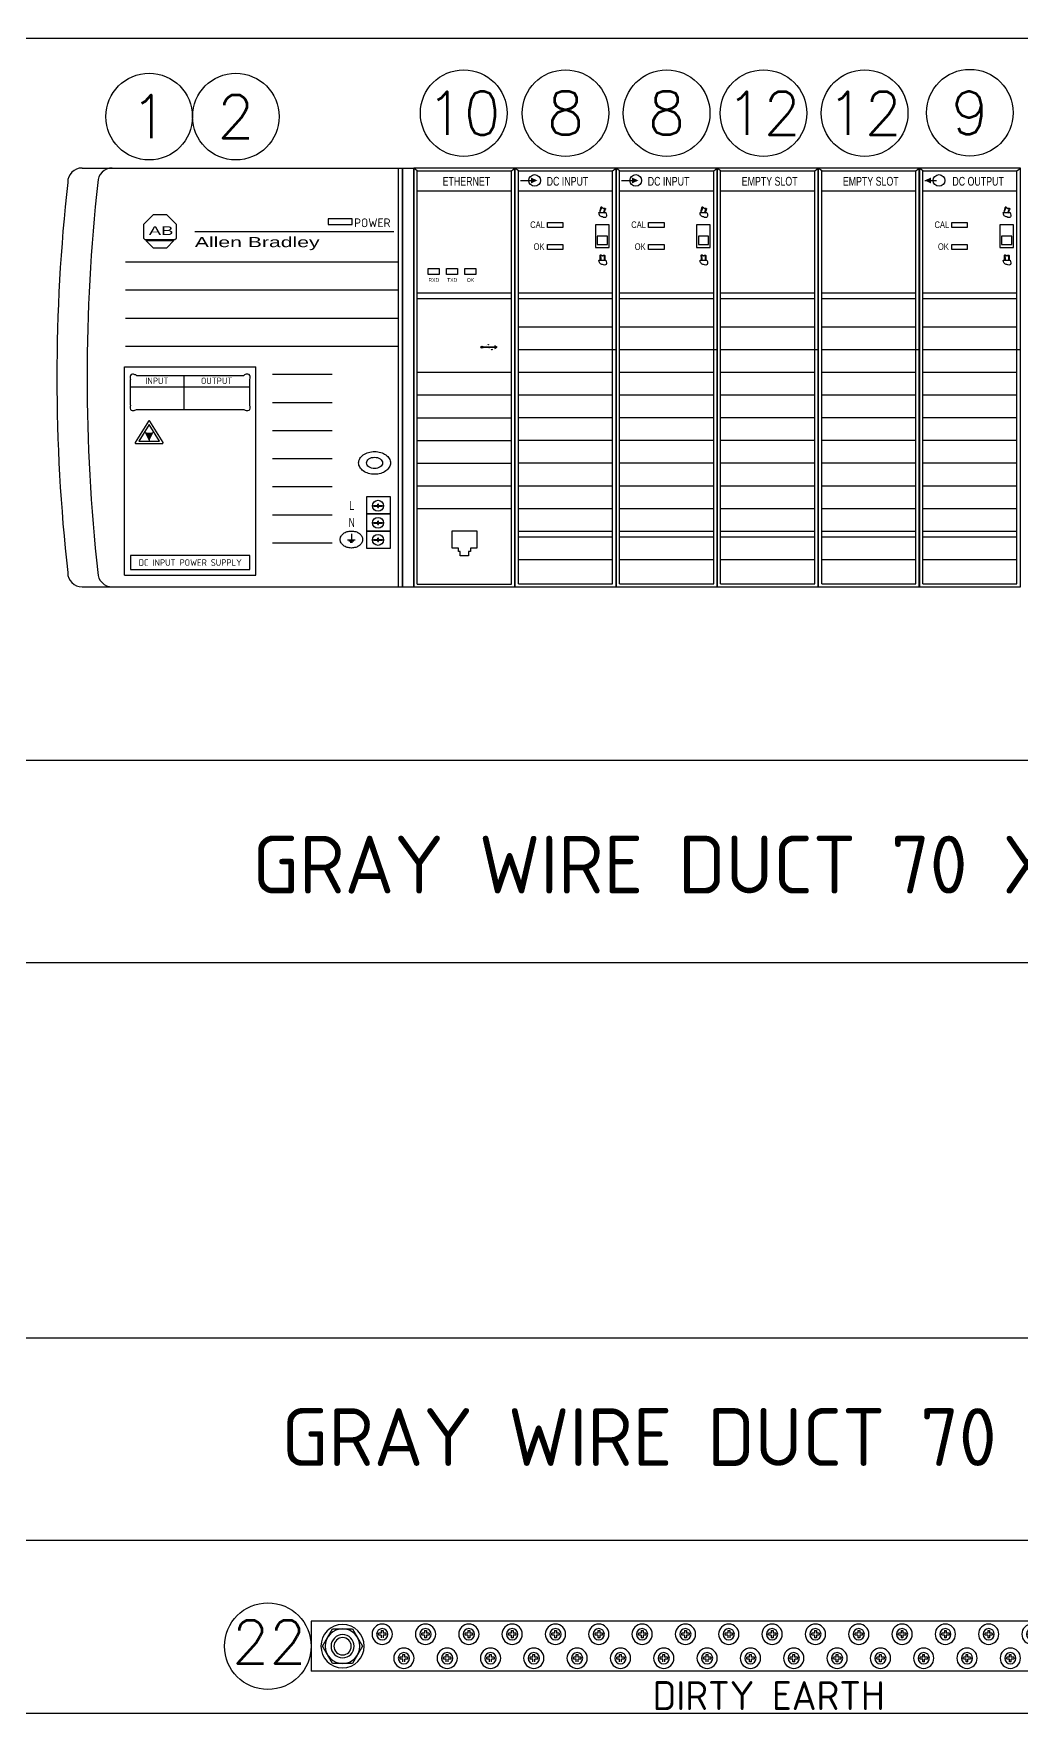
# Model space of a CAD drawing. Header units: inches. Extents: x 564911 to 603980, y 458630 to 507164.
# Drawn here: x 590691 to 591033, y 498141 to 498722 of the extents above; entities that cross this region are included whole.
import ezdxf
from ezdxf.enums import TextEntityAlignment as Align

# ---------------------------------------------------------------- set-up
doc = ezdxf.new("R2010")
doc.units = ezdxf.units.IN
doc.header["$MEASUREMENT"] = 0
for name, color, linetype in [('box', 2, 'Continuous'), ('BUSBAR', 3, 'Continuous'), ('NOTATIONS', 7, 'Continuous'), ('STEXT', 2, 'Continuous')]:
    doc.layers.add(name, color=color, linetype=linetype)
doc.styles.add('ALLEN', font='swissi.ttf', dxfattribs={"width": 1.5})
doc.styles.add('ISO3098B', font='ISO3098B.shx')
doc.styles.add('S', font='SIMPLEX.SHX')

# ---------------------------------------------------------------- blocks, each defined once
blk = doc.blocks.new('1756-POWER SUPPLY')
at = {"color": 0}
for p, q in [((5018.78, 3911.3), (5133.65, 3911.3)), ((5129.7, 3766.3), (5129.7, 3911.3)), ((5133.65, 3766.3), (5133.65, 3911.3)), ((5033.76, 3878.81), (5128.32, 3878.81)), ((5033.76, 3869.08), (5128.32, 3869.08)), ((5033.76, 3859.36), (5128.32, 3859.36)), ((5033.76, 3849.63), (5128.32, 3849.63)), ((5084.7, 3839.9), (5105.31, 3839.9)), ((5084.7, 3830.18), (5105.31, 3830.18)), ((5084.7, 3820.45), (5105.31, 3820.45)), ((5084.7, 3810.72), (5105.31, 3810.72)), ((5084.7, 3800.99), (5105.31, 3800.99)), ((5084.7, 3791.27), (5105.31, 3791.27)), ((5084.7, 3781.54), (5105.31, 3781.54)), ((5018.78, 3766.3), (5133.65, 3766.3))]:
    blk.add_line(p, q, dxfattribs=at)
at = {"color": 7, "linetype": 'Continuous'}
for p, q in [((5128.32, 3766.3), (5128.32, 3911.3)), ((5129.7, 3911.3), (5129.7, 3766.3)), ((5129.7, 3911.3), (5129.7, 3766.3)), ((5057.8, 3889.38), (5126.74, 3889.38)), ((5037.57, 3839.53), (5074.8, 3839.53)), ((5035.5, 3835.59), (5076.87, 3835.59)), ((5037.57, 3827.75), (5074.8, 3827.75)), ((5117.29, 3791.54), (5125.56, 3791.54)), ((5117.29, 3785.64), (5125.56, 3785.64))]:
    blk.add_line(p, q, dxfattribs=at)
for p, q in [((5040.54, 3886.5), (5050.91, 3886.5)), ((5040.86, 3886.19), (5050.59, 3886.19)), ((5119.36, 3794.48), (5119.36, 3794.48)), ((5119.36, 3794.23), (5119.36, 3794.23)), ((5119.7, 3794.48), (5121.13, 3794.48)), ((5119.7, 3794.23), (5121.13, 3794.23)), ((5121.13, 3796.25), (5121.13, 3796.25)), ((5121.13, 3794.48), (5121.13, 3794.89)), ((5121.13, 3793.82), (5121.13, 3794.23)), ((5121.13, 3792.46), (5121.13, 3792.47)), ((5121.38, 3796.25), (5121.38, 3796.25)), ((5121.38, 3794.48), (5121.38, 3794.89)), ((5121.38, 3794.48), (5122.81, 3794.48)), ((5121.38, 3793.82), (5121.38, 3794.23)), ((5121.38, 3794.23), (5122.81, 3794.23)), ((5121.38, 3792.46), (5121.38, 3792.47)), ((5123.15, 3794.48), (5123.15, 3794.48)), ((5123.15, 3794.23), (5123.15, 3794.23)), ((5119.36, 3788.59), (5119.36, 3788.59)), ((5119.36, 3788.34), (5119.36, 3788.34)), ((5119.7, 3788.59), (5121.13, 3788.59)), ((5119.7, 3788.34), (5121.13, 3788.34)), ((5121.13, 3788.59), (5121.13, 3789)), ((5121.13, 3787.93), (5121.13, 3788.34)), ((5121.38, 3788.59), (5121.38, 3789)), ((5121.38, 3788.59), (5122.81, 3788.59)), ((5121.38, 3787.93), (5121.38, 3788.34)), ((5121.38, 3788.34), (5122.81, 3788.34)), ((5123.15, 3788.59), (5123.15, 3788.59)), ((5123.15, 3788.34), (5123.15, 3788.34)), ((5119.36, 3782.7), (5119.36, 3782.7)), ((5119.36, 3782.45), (5119.36, 3782.45)), ((5119.7, 3782.7), (5121.13, 3782.7)), ((5119.7, 3782.45), (5121.13, 3782.45)), ((5121.13, 3782.7), (5121.13, 3783.11)), ((5121.13, 3782.04), (5121.13, 3782.45)), ((5121.38, 3782.7), (5121.38, 3783.11)), ((5121.38, 3782.7), (5122.81, 3782.7)), ((5121.38, 3782.04), (5121.38, 3782.45)), ((5121.38, 3782.45), (5122.81, 3782.45)), ((5123.15, 3782.7), (5123.15, 3782.7)), ((5123.15, 3782.45), (5123.15, 3782.45))]:
    blk.add_line(p, q)
at = {"color": 1, "linetype": 'Continuous'}
for p, q in [((5033.44, 3842.48), (5078.94, 3842.48)), ((5125.56, 3797.43), (5117.29, 3797.43)), ((5117.29, 3797.43), (5117.29, 3791.54)), ((5125.56, 3791.54), (5125.56, 3797.43)), ((5117.29, 3791.54), (5117.29, 3785.64)), ((5125.56, 3791.54), (5117.29, 3791.54)), ((5125.56, 3785.64), (5125.56, 3791.54)), ((5117.29, 3785.64), (5117.29, 3779.75)), ((5125.56, 3785.64), (5117.29, 3785.64)), ((5125.56, 3779.75), (5125.56, 3785.64)), ((5117.29, 3779.75), (5125.56, 3779.75)), ((5033.44, 3770.3), (5078.94, 3770.3))]:
    blk.add_line(p, q, dxfattribs=at)
for points in [[(5050.91, 3886.5), (5051.42, 3887.02), (5051.42, 3891.74), (5048.09, 3895.08), (5043.36, 3895.08), (5040.03, 3891.74), (5040.03, 3887.02), (5040.54, 3886.5)], [(5040.86, 3886.19), (5043.36, 3883.68), (5048.09, 3883.68), (5050.59, 3886.19)]]:
    blk.add_lwpolyline(points)
at = {"color": 7, "linetype": 'Continuous'}
for points in [[(5103.99, 3891.73), (5112.27, 3891.73), (5112.27, 3893.69), (5103.99, 3893.69)], [(5041.99, 3822.46), (5038.4, 3816.73), (5045.58, 3816.73)], [(5035.5, 3772.33), (5076.87, 3772.33), (5076.87, 3777.11), (5035.5, 3777.11)]]:
    blk.add_lwpolyline(points, close=True, dxfattribs=at)
at = {"color": 1, "linetype": 'Continuous'}
for points in [[(5033.44, 3770.3), (5033.44, 3842.48)], [(5078.94, 3770.3), (5078.94, 3842.48)]]:
    blk.add_lwpolyline(points, dxfattribs=at)
at = {"color": 7, "linetype": 'Continuous'}
for points in [[(5037.58, 3839.53, 0.07101), (5036.56, 3839.92, 0.198286), (5035.81, 3839.79, 0.198286), (5035.44, 3839.12, 0.095566), (5035.5, 3838.06, 0.055979)], [(5076.87, 3838.06, 0.098669), (5076.94, 3839.16, 0.198286), (5076.57, 3839.82, 0.198286), (5075.82, 3839.96, 0.098669), (5074.8, 3839.53, 0.055979)], [(5035.5, 3829.22, 0.098669), (5035.44, 3828.12, 0.198286), (5035.8, 3827.46, 0.198286), (5036.55, 3827.32, 0.098669), (5037.57, 3827.75, 0.055979)], [(5074.8, 3827.75, 0.098669), (5075.82, 3827.32, 0.198286), (5076.57, 3827.46, 0.198286), (5076.94, 3828.12, 0.098669), (5076.87, 3829.22, 0.055979)]]:
    blk.add_lwpolyline(points, format="xyb", dxfattribs=at)
for points in [[(5054.12, 3827.75), (5054.12, 3839.53)], [(5035.5, 3829.22), (5035.5, 3838.06)], [(5076.87, 3829.22), (5076.87, 3838.06)], [(5041.99, 3818.94), (5041.99, 3816.73)]]:
    blk.add_lwpolyline(points, dxfattribs=at)
for points in [[(5037.15, 3816.29, 0.57735), (5037.35, 3815.96), (5046.58, 3815.96, 0.57735), (5046.79, 3816.29), (5042.17, 3823.66, 0.577349), (5041.76, 3823.66)], [(5114.53, 3809.21, -0.132462), (5114.95, 3810.71, -0.10669), (5116.15, 3811.99, -0.083191), (5117.94, 3812.84, -0.071839), (5120.05, 3813.14, -0.071839), (5122.16, 3812.84, -0.083191), (5123.95, 3811.99, -0.10669), (5125.14, 3810.71, -0.132462), (5125.56, 3809.21, -0.132462), (5125.14, 3807.71, -0.10669), (5123.95, 3806.43, -0.083191), (5122.16, 3805.58, -0.071839), (5120.05, 3805.28, -0.071839), (5117.94, 3805.58, -0.083191), (5116.15, 3806.43, -0.10669), (5114.95, 3807.71, -0.132462)], [(5117.29, 3809.21, -0.132462), (5117.5, 3809.96, -0.10669), (5118.1, 3810.6, -0.083191), (5118.99, 3811.03, -0.071839), (5120.05, 3811.18, -0.071839), (5121.1, 3811.03, -0.083191), (5122, 3810.6, -0.10669), (5122.6, 3809.96, -0.132462), (5122.81, 3809.21, -0.132462), (5122.6, 3808.46, -0.10669), (5122, 3807.82, -0.083191), (5121.1, 3807.4, -0.071839), (5120.05, 3807.25, -0.071839), (5118.99, 3807.4, -0.083191), (5118.1, 3807.82, -0.10669), (5117.5, 3808.46, -0.132462)]]:
    blk.add_lwpolyline(points, format="xyb", close=True, dxfattribs=at)
at = {"color": 3, "linetype": 'Continuous'}
blk.add_lwpolyline([(5108.13, 3782.7, -0.125788), (5108.43, 3783.83, -0.105927), (5109.27, 3784.78, -0.08626), (5110.53, 3785.42, -0.076135), (5112.02, 3785.64, -0.076135), (5113.51, 3785.42, -0.08626), (5114.77, 3784.78, -0.105927), (5115.62, 3783.83, -0.125788), (5115.91, 3782.7, -0.125788), (5115.62, 3781.57, -0.105927), (5114.77, 3780.61, -0.08626), (5113.51, 3779.98, -0.076135), (5112.02, 3779.75, -0.076135), (5110.53, 3779.98, -0.08626), (5109.27, 3780.61, -0.105927), (5108.43, 3781.57, -0.125788)], format="xyb", close=True, dxfattribs=at)
for points in [[(5110.72, 3782.64), (5113.32, 3782.64)], [(5111.16, 3782.21), (5112.89, 3782.21)], [(5111.59, 3781.78), (5112.45, 3781.78)], [(5112.02, 3784.66), (5112.02, 3782.64)]]:
    blk.add_lwpolyline(points, dxfattribs=at)
for centre in [(5121.25, 3794.36), (5121.25, 3788.47), (5121.25, 3782.57)]:
    blk.add_circle(centre, 1.9)
at = {"color": 0}
for centre, radius, start, end in [((5018.78, 3906.3), 5, 90, 180), ((5029.22, 3906.3), 5, 90, 180), ((5620.4, 3838.8), 610.35, 173.65057, 186.34943), ((5630.83, 3838.8), 610.35, 173.65057, 186.34943), ((5018.78, 3771.3), 5, 180, 270), ((5029.22, 3771.3), 5, 180, 270)]:
    blk.add_arc(centre, radius, start, end, dxfattribs=at)
for centre, radius, start, end in [((5121.25, 3794.36), 1.56, 175.41167, 184.58833), ((5121.25, 3794.36), 0.55, 76.86941, 103.13059), ((5121.25, 3794.36), 0.55, 256.86941, 283.13059), ((5121.25, 3794.36), 1.56, 355.41167, 4.58833), ((5121.25, 3788.47), 1.56, 175.41167, 184.58833), ((5121.25, 3788.47), 0.55, 76.86941, 103.13059), ((5121.25, 3788.47), 0.55, 256.86941, 283.13059), ((5121.25, 3788.47), 1.56, 355.41167, 4.58833), ((5121.25, 3782.57), 1.56, 175.41167, 184.58833), ((5121.25, 3782.57), 0.55, 76.86941, 103.13059), ((5121.25, 3782.57), 0.55, 256.86941, 283.13059), ((5121.25, 3782.57), 1.56, 355.41167, 4.58833)]:
    blk.add_arc(centre, radius, start, end)
for points in [[(5041.99, 3816.73), (5040.91, 3819.5), (5040.35, 3820.02)], [(5041.99, 3816.73), (5040.35, 3820.02), (5041.15, 3819.73)], [(5041.99, 3816.73), (5041.37, 3818.9), (5040.91, 3819.5)], [(5041.99, 3816.73), (5041.15, 3819.73), (5041.99, 3819.63)], [(5041.99, 3816.73), (5041.71, 3818.22), (5041.37, 3818.9)], [(5041.99, 3816.73), (5041.92, 3817.49), (5041.71, 3818.22)], [(5041.99, 3816.73), (5042.83, 3819.73), (5043.63, 3820.02)], [(5041.99, 3816.73), (5043.63, 3820.02), (5043.07, 3819.5)], [(5041.99, 3816.73), (5041.99, 3819.63), (5042.83, 3819.73)], [(5041.99, 3816.73), (5043.07, 3819.5), (5042.61, 3818.9)], [(5041.99, 3816.73), (5042.61, 3818.9), (5042.27, 3818.22)], [(5041.99, 3816.73), (5042.27, 3818.22), (5042.06, 3817.49)], [(5041.99, 3816.73), (5042.06, 3817.49), (5041.99, 3816.73)]]:
    blk.add_solid(points)
at = {"color": 7, "style": 'ALLEN', "width": 1.5}
blk.add_text('AB', height=3.044, dxfattribs=at).set_placement((5046.13, 3889.62), align=Align.MIDDLE_CENTER)
at = {"color": 7, "width": 0.75}
for s, p in [('L', (5112.12, 3794.48)), ('N', (5112.12, 3788.59))]:
    blk.add_text(s, height=3.04, dxfattribs=at).set_placement(p, align=Align.MIDDLE_CENTER)
at = {"layer": 'STEXT', "color": 2, "style": 'ISO3098B'}
blk.add_text('POWER', height=3.044, dxfattribs=at).set_placement((5125.56, 3892.34), align=Align.MIDDLE_RIGHT)
at = {"layer": 'STEXT', "color": 2, "style": 'ALLEN', "width": 1.5}
blk.add_text('Allen Bradley', height=3.5, dxfattribs=at).set_placement((5057.8, 3885.66), align=Align.MIDDLE_LEFT)
at = {"layer": 'STEXT', "color": 2, "style": 'ISO3098B'}
for s, height, p in [('INPUT', 2.283, (5044.67, 3837.63)), ('OUTPUT', 2.283, (5065.35, 3837.63)), ('DC INPUT POWER SUPPLY', 2.2827, (5056.19, 3774.72))]:
    blk.add_text(s, height=height, dxfattribs=at).set_placement(p, align=Align.MIDDLE_CENTER)
blk = doc.blocks.new('EARTH BAR')
at = {"color": 0}
for p, q in [((5543.98, 5701.22), (5544.91, 5701.22)), ((5543.98, 5700.57), (5544.91, 5700.57)), ((5544.91, 5702.15), (5544.91, 5701.22)), ((5544.91, 5700.57), (5544.91, 5699.63)), ((5545.56, 5702.15), (5545.56, 5701.22)), ((5545.56, 5701.22), (5546.5, 5701.22)), ((5545.56, 5700.57), (5545.56, 5699.63)), ((5545.56, 5700.57), (5546.5, 5700.57)), ((5558.98, 5701.22), (5559.91, 5701.22)), ((5558.98, 5700.57), (5559.91, 5700.57)), ((5559.91, 5702.15), (5559.91, 5701.22)), ((5559.91, 5700.57), (5559.91, 5699.63)), ((5560.56, 5702.15), (5560.56, 5701.22)), ((5560.56, 5701.22), (5561.5, 5701.22)), ((5560.56, 5700.57), (5560.56, 5699.63)), ((5560.56, 5700.57), (5561.5, 5700.57)), ((5573.98, 5701.22), (5574.91, 5701.22)), ((5573.98, 5700.57), (5574.91, 5700.57)), ((5574.91, 5702.15), (5574.91, 5701.22)), ((5574.91, 5700.57), (5574.91, 5699.63)), ((5575.56, 5702.15), (5575.56, 5701.22)), ((5575.56, 5701.22), (5576.5, 5701.22)), ((5575.56, 5700.57), (5575.56, 5699.63)), ((5575.56, 5700.57), (5576.5, 5700.57)), ((5588.98, 5701.22), (5589.91, 5701.22)), ((5588.98, 5700.57), (5589.91, 5700.57)), ((5589.91, 5702.15), (5589.91, 5701.22)), ((5589.91, 5700.57), (5589.91, 5699.63)), ((5590.56, 5702.15), (5590.56, 5701.22)), ((5590.56, 5701.22), (5591.5, 5701.22)), ((5590.56, 5700.57), (5590.56, 5699.63)), ((5590.56, 5700.57), (5591.5, 5700.57)), ((5603.98, 5701.22), (5604.91, 5701.22)), ((5603.98, 5700.57), (5604.91, 5700.57)), ((5604.91, 5702.15), (5604.91, 5701.22)), ((5604.91, 5700.57), (5604.91, 5699.63)), ((5605.56, 5702.15), (5605.56, 5701.22)), ((5605.56, 5701.22), (5606.5, 5701.22)), ((5605.56, 5700.57), (5605.56, 5699.63)), ((5605.56, 5700.57), (5606.5, 5700.57)), ((5618.98, 5701.22), (5619.91, 5701.22)), ((5618.98, 5700.57), (5619.91, 5700.57)), ((5619.91, 5702.15), (5619.91, 5701.22)), ((5619.91, 5700.57), (5619.91, 5699.63)), ((5620.56, 5702.15), (5620.56, 5701.22)), ((5620.56, 5701.22), (5621.5, 5701.22)), ((5620.56, 5700.57), (5620.56, 5699.63)), ((5620.56, 5700.57), (5621.5, 5700.57)), ((5633.98, 5701.22), (5634.91, 5701.22)), ((5633.98, 5700.57), (5634.91, 5700.57)), ((5634.91, 5702.15), (5634.91, 5701.22)), ((5634.91, 5700.57), (5634.91, 5699.63)), ((5635.56, 5702.15), (5635.56, 5701.22)), ((5635.56, 5701.22), (5636.5, 5701.22)), ((5635.56, 5700.57), (5635.56, 5699.63)), ((5635.56, 5700.57), (5636.5, 5700.57)), ((5648.98, 5701.22), (5649.91, 5701.22)), ((5648.98, 5700.57), (5649.91, 5700.57)), ((5649.91, 5702.15), (5649.91, 5701.22)), ((5649.91, 5700.57), (5649.91, 5699.63)), ((5650.56, 5702.15), (5650.56, 5701.22)), ((5650.56, 5701.22), (5651.5, 5701.22)), ((5650.56, 5700.57), (5650.56, 5699.63)), ((5650.56, 5700.57), (5651.5, 5700.57)), ((5663.98, 5701.22), (5664.91, 5701.22)), ((5663.98, 5700.57), (5664.91, 5700.57)), ((5664.91, 5702.15), (5664.91, 5701.22)), ((5664.91, 5700.57), (5664.91, 5699.63)), ((5665.56, 5702.15), (5665.56, 5701.22)), ((5665.56, 5701.22), (5666.5, 5701.22)), ((5665.56, 5700.57), (5665.56, 5699.63)), ((5665.56, 5700.57), (5666.5, 5700.57)), ((5678.98, 5701.22), (5679.91, 5701.22)), ((5678.98, 5700.57), (5679.91, 5700.57)), ((5679.91, 5702.15), (5679.91, 5701.22)), ((5679.91, 5700.57), (5679.91, 5699.63)), ((5680.56, 5702.15), (5680.56, 5701.22)), ((5680.56, 5701.22), (5681.5, 5701.22)), ((5680.56, 5700.57), (5680.56, 5699.63)), ((5680.56, 5700.57), (5681.5, 5700.57)), ((5693.98, 5701.22), (5694.91, 5701.22)), ((5693.98, 5700.57), (5694.91, 5700.57)), ((5694.91, 5702.15), (5694.91, 5701.22)), ((5694.91, 5700.57), (5694.91, 5699.63)), ((5695.56, 5702.15), (5695.56, 5701.22)), ((5695.56, 5701.22), (5696.5, 5701.22)), ((5695.56, 5700.57), (5695.56, 5699.63)), ((5695.56, 5700.57), (5696.5, 5700.57)), ((5708.98, 5701.22), (5709.91, 5701.22)), ((5708.98, 5700.57), (5709.91, 5700.57)), ((5709.91, 5702.15), (5709.91, 5701.22)), ((5709.91, 5700.57), (5709.91, 5699.63)), ((5710.56, 5702.15), (5710.56, 5701.22)), ((5710.56, 5701.22), (5711.5, 5701.22)), ((5710.56, 5700.57), (5710.56, 5699.63)), ((5710.56, 5700.57), (5711.5, 5700.57)), ((5723.98, 5701.22), (5724.91, 5701.22)), ((5723.98, 5700.57), (5724.91, 5700.57)), ((5724.91, 5702.15), (5724.91, 5701.22)), ((5724.91, 5700.57), (5724.91, 5699.63)), ((5725.56, 5702.15), (5725.56, 5701.22)), ((5725.56, 5701.22), (5726.5, 5701.22)), ((5725.56, 5700.57), (5725.56, 5699.63)), ((5725.56, 5700.57), (5726.5, 5700.57)), ((5738.98, 5701.22), (5739.91, 5701.22)), ((5738.98, 5700.57), (5739.91, 5700.57)), ((5739.91, 5702.15), (5739.91, 5701.22)), ((5739.91, 5700.57), (5739.91, 5699.63)), ((5740.56, 5702.15), (5740.56, 5701.22)), ((5740.56, 5701.22), (5741.5, 5701.22)), ((5740.56, 5700.57), (5740.56, 5699.63)), ((5740.56, 5700.57), (5741.5, 5700.57)), ((5753.98, 5701.22), (5754.91, 5701.22)), ((5753.98, 5700.57), (5754.91, 5700.57)), ((5754.91, 5702.15), (5754.91, 5701.22)), ((5754.91, 5700.57), (5754.91, 5699.63)), ((5755.56, 5702.15), (5755.56, 5701.22)), ((5755.56, 5701.22), (5756.5, 5701.22)), ((5755.56, 5700.57), (5755.56, 5699.63)), ((5755.56, 5700.57), (5756.5, 5700.57)), ((5768.98, 5701.22), (5769.91, 5701.22)), ((5768.98, 5700.57), (5769.91, 5700.57)), ((5769.91, 5702.15), (5769.91, 5701.22)), ((5769.91, 5700.57), (5769.91, 5699.63)), ((5770.56, 5702.15), (5770.56, 5701.22)), ((5770.56, 5701.22), (5771.5, 5701.22)), ((5770.56, 5700.57), (5770.56, 5699.63)), ((5770.56, 5700.57), (5771.5, 5700.57)), ((5783.98, 5701.22), (5784.91, 5701.22)), ((5783.98, 5700.57), (5784.91, 5700.57)), ((5784.91, 5702.15), (5784.91, 5701.22)), ((5784.91, 5700.57), (5784.91, 5699.63)), ((5785.56, 5702.15), (5785.56, 5701.22)), ((5785.56, 5701.22), (5786.5, 5701.22)), ((5785.56, 5700.57), (5785.56, 5699.63)), ((5785.56, 5700.57), (5786.5, 5700.57)), ((5537.41, 5692.92), (5537.41, 5693.85)), ((5538.06, 5692.92), (5538.06, 5693.85)), ((5552.41, 5692.92), (5552.41, 5693.85)), ((5553.06, 5692.92), (5553.06, 5693.85)), ((5567.41, 5692.92), (5567.41, 5693.85)), ((5568.06, 5692.92), (5568.06, 5693.85)), ((5582.41, 5692.92), (5582.41, 5693.85)), ((5583.06, 5692.92), (5583.06, 5693.85)), ((5597.41, 5692.92), (5597.41, 5693.85)), ((5598.06, 5692.92), (5598.06, 5693.85)), ((5612.41, 5692.92), (5612.41, 5693.85)), ((5613.06, 5692.92), (5613.06, 5693.85)), ((5627.41, 5692.92), (5627.41, 5693.85)), ((5628.06, 5692.92), (5628.06, 5693.85)), ((5642.41, 5692.92), (5642.41, 5693.85)), ((5643.06, 5692.92), (5643.06, 5693.85)), ((5657.41, 5692.92), (5657.41, 5693.85)), ((5658.06, 5692.92), (5658.06, 5693.85)), ((5672.41, 5692.92), (5672.41, 5693.85)), ((5673.06, 5692.92), (5673.06, 5693.85)), ((5687.41, 5692.92), (5687.41, 5693.85)), ((5688.06, 5692.92), (5688.06, 5693.85)), ((5702.41, 5692.92), (5702.41, 5693.85)), ((5703.06, 5692.92), (5703.06, 5693.85)), ((5717.41, 5692.92), (5717.41, 5693.85)), ((5718.06, 5692.92), (5718.06, 5693.85)), ((5732.41, 5692.92), (5732.41, 5693.85)), ((5733.06, 5692.92), (5733.06, 5693.85)), ((5747.41, 5692.92), (5747.41, 5693.85)), ((5748.06, 5692.92), (5748.06, 5693.85)), ((5762.41, 5692.92), (5762.41, 5693.85)), ((5763.06, 5692.92), (5763.06, 5693.85)), ((5777.41, 5692.92), (5777.41, 5693.85)), ((5778.06, 5692.92), (5778.06, 5693.85)), ((5536.48, 5692.92), (5537.41, 5692.92)), ((5536.48, 5692.27), (5537.41, 5692.27)), ((5537.41, 5691.33), (5537.41, 5692.27)), ((5538.06, 5692.92), (5539, 5692.92)), ((5538.06, 5691.33), (5538.06, 5692.27)), ((5538.06, 5692.27), (5539, 5692.27)), ((5551.48, 5692.92), (5552.41, 5692.92)), ((5551.48, 5692.27), (5552.41, 5692.27)), ((5552.41, 5691.33), (5552.41, 5692.27)), ((5553.06, 5692.92), (5554, 5692.92)), ((5553.06, 5691.33), (5553.06, 5692.27)), ((5553.06, 5692.27), (5554, 5692.27)), ((5566.48, 5692.92), (5567.41, 5692.92)), ((5566.48, 5692.27), (5567.41, 5692.27)), ((5567.41, 5691.33), (5567.41, 5692.27)), ((5568.06, 5692.92), (5569, 5692.92)), ((5568.06, 5691.33), (5568.06, 5692.27)), ((5568.06, 5692.27), (5569, 5692.27)), ((5581.48, 5692.92), (5582.41, 5692.92)), ((5581.48, 5692.27), (5582.41, 5692.27)), ((5582.41, 5691.33), (5582.41, 5692.27)), ((5583.06, 5692.92), (5584, 5692.92)), ((5583.06, 5691.33), (5583.06, 5692.27)), ((5583.06, 5692.27), (5584, 5692.27)), ((5596.48, 5692.92), (5597.41, 5692.92)), ((5596.48, 5692.27), (5597.41, 5692.27)), ((5597.41, 5691.33), (5597.41, 5692.27)), ((5598.06, 5692.92), (5599, 5692.92)), ((5598.06, 5691.33), (5598.06, 5692.27)), ((5598.06, 5692.27), (5599, 5692.27)), ((5611.48, 5692.92), (5612.41, 5692.92)), ((5611.48, 5692.27), (5612.41, 5692.27)), ((5612.41, 5691.33), (5612.41, 5692.27)), ((5613.06, 5692.92), (5614, 5692.92)), ((5613.06, 5691.33), (5613.06, 5692.27)), ((5613.06, 5692.27), (5614, 5692.27)), ((5626.48, 5692.92), (5627.41, 5692.92)), ((5626.48, 5692.27), (5627.41, 5692.27)), ((5627.41, 5691.33), (5627.41, 5692.27)), ((5628.06, 5692.92), (5629, 5692.92)), ((5628.06, 5691.33), (5628.06, 5692.27)), ((5628.06, 5692.27), (5629, 5692.27)), ((5641.48, 5692.92), (5642.41, 5692.92)), ((5641.48, 5692.27), (5642.41, 5692.27)), ((5642.41, 5691.33), (5642.41, 5692.27)), ((5643.06, 5692.92), (5644, 5692.92)), ((5643.06, 5691.33), (5643.06, 5692.27)), ((5643.06, 5692.27), (5644, 5692.27)), ((5656.48, 5692.92), (5657.41, 5692.92)), ((5656.48, 5692.27), (5657.41, 5692.27)), ((5657.41, 5691.33), (5657.41, 5692.27)), ((5658.06, 5692.92), (5659, 5692.92)), ((5658.06, 5691.33), (5658.06, 5692.27)), ((5658.06, 5692.27), (5659, 5692.27)), ((5671.48, 5692.92), (5672.41, 5692.92)), ((5671.48, 5692.27), (5672.41, 5692.27)), ((5672.41, 5691.33), (5672.41, 5692.27)), ((5673.06, 5692.92), (5674, 5692.92)), ((5673.06, 5691.33), (5673.06, 5692.27)), ((5673.06, 5692.27), (5674, 5692.27)), ((5686.48, 5692.92), (5687.41, 5692.92)), ((5686.48, 5692.27), (5687.41, 5692.27)), ((5687.41, 5691.33), (5687.41, 5692.27)), ((5688.06, 5692.92), (5689, 5692.92)), ((5688.06, 5691.33), (5688.06, 5692.27)), ((5688.06, 5692.27), (5689, 5692.27)), ((5701.48, 5692.92), (5702.41, 5692.92)), ((5701.48, 5692.27), (5702.41, 5692.27)), ((5702.41, 5691.33), (5702.41, 5692.27)), ((5703.06, 5692.92), (5704, 5692.92)), ((5703.06, 5691.33), (5703.06, 5692.27)), ((5703.06, 5692.27), (5704, 5692.27)), ((5716.48, 5692.92), (5717.41, 5692.92)), ((5716.48, 5692.27), (5717.41, 5692.27)), ((5717.41, 5691.33), (5717.41, 5692.27)), ((5718.06, 5692.92), (5719, 5692.92)), ((5718.06, 5691.33), (5718.06, 5692.27)), ((5718.06, 5692.27), (5719, 5692.27)), ((5731.48, 5692.92), (5732.41, 5692.92)), ((5731.48, 5692.27), (5732.41, 5692.27)), ((5732.41, 5691.33), (5732.41, 5692.27)), ((5733.06, 5692.92), (5734, 5692.92)), ((5733.06, 5691.33), (5733.06, 5692.27)), ((5733.06, 5692.27), (5734, 5692.27)), ((5746.48, 5692.92), (5747.41, 5692.92)), ((5746.48, 5692.27), (5747.41, 5692.27)), ((5747.41, 5691.33), (5747.41, 5692.27)), ((5748.06, 5692.92), (5749, 5692.92)), ((5748.06, 5691.33), (5748.06, 5692.27)), ((5748.06, 5692.27), (5749, 5692.27)), ((5761.48, 5692.92), (5762.41, 5692.92)), ((5761.48, 5692.27), (5762.41, 5692.27)), ((5762.41, 5691.33), (5762.41, 5692.27)), ((5763.06, 5692.92), (5764, 5692.92)), ((5763.06, 5691.33), (5763.06, 5692.27)), ((5763.06, 5692.27), (5764, 5692.27)), ((5776.48, 5692.92), (5777.41, 5692.92)), ((5776.48, 5692.27), (5777.41, 5692.27)), ((5777.41, 5691.33), (5777.41, 5692.27)), ((5778.06, 5692.92), (5779, 5692.92)), ((5778.06, 5691.33), (5778.06, 5692.27)), ((5778.06, 5692.27), (5779, 5692.27))]:
    blk.add_line(p, q, dxfattribs=at)
for points in [[(5499.49, 5702.74), (5496.03, 5696.74), (5499.49, 5690.74), (5506.42, 5690.74), (5509.88, 5696.74), (5506.42, 5702.74)], [(5517.55, 5702.74), (5514.08, 5696.74), (5517.55, 5690.74), (5524.47, 5690.74), (5527.94, 5696.74), (5524.47, 5702.74)], [(5795.48, 5702.74), (5792.02, 5696.74), (5795.48, 5690.74), (5802.41, 5690.74), (5805.87, 5696.74), (5802.41, 5702.74)]]:
    blk.add_lwpolyline(points, close=True, dxfattribs=at)
for centre, radius in [((5502.96, 5696.74), 7.5), ((5502.96, 5696.74), 6), ((5502.96, 5696.74), 4), ((5502.96, 5696.74), 3), ((5521.01, 5696.74), 7.5), ((5521.01, 5696.74), 6), ((5521.01, 5696.74), 4), ((5521.01, 5696.74), 3), ((5545.24, 5700.89), 1.95), ((5560.24, 5700.89), 1.95), ((5575.24, 5700.89), 1.95), ((5590.24, 5700.89), 1.95), ((5605.24, 5700.89), 1.95), ((5620.24, 5700.89), 1.95), ((5635.24, 5700.89), 1.95), ((5650.24, 5700.89), 1.95), ((5665.24, 5700.89), 1.95), ((5680.24, 5700.89), 1.95), ((5695.24, 5700.89), 1.95), ((5710.24, 5700.89), 1.95), ((5725.24, 5700.89), 1.95), ((5740.24, 5700.89), 1.95), ((5755.24, 5700.89), 1.95), ((5770.24, 5700.89), 1.95), ((5785.24, 5700.89), 1.95), ((5798.95, 5696.74), 7.5), ((5798.95, 5696.74), 6), ((5798.95, 5696.74), 4), ((5798.95, 5696.74), 3), ((5537.74, 5692.59), 1.95), ((5552.74, 5692.59), 1.95), ((5567.74, 5692.59), 1.95), ((5582.74, 5692.59), 1.95), ((5597.74, 5692.59), 1.95), ((5612.74, 5692.59), 1.95), ((5627.74, 5692.59), 1.95), ((5642.74, 5692.59), 1.95), ((5657.74, 5692.59), 1.95), ((5672.74, 5692.59), 1.95), ((5687.74, 5692.59), 1.95), ((5702.74, 5692.59), 1.95), ((5717.74, 5692.59), 1.95), ((5732.74, 5692.59), 1.95), ((5747.74, 5692.59), 1.95), ((5762.74, 5692.59), 1.95), ((5777.74, 5692.59), 1.95)]:
    blk.add_circle(centre, radius, dxfattribs=at)
for centre, start, end in [((5545.24, 5700.89), 165.52249, 194.47751), ((5545.24, 5700.89), 75.52249, 104.47751), ((5545.24, 5700.89), 255.52249, 284.47751), ((5545.24, 5700.89), 345.52249, 14.47751), ((5560.24, 5700.89), 165.52249, 194.47751), ((5560.24, 5700.89), 75.52249, 104.47751), ((5560.24, 5700.89), 255.52249, 284.47751), ((5560.24, 5700.89), 345.52249, 14.47751), ((5575.24, 5700.89), 165.52249, 194.47751), ((5575.24, 5700.89), 75.52249, 104.47751), ((5575.24, 5700.89), 255.52249, 284.47751), ((5575.24, 5700.89), 345.52249, 14.47751), ((5590.24, 5700.89), 165.52249, 194.47751), ((5590.24, 5700.89), 75.52249, 104.47751), ((5590.24, 5700.89), 255.52249, 284.47751), ((5590.24, 5700.89), 345.52249, 14.47751), ((5605.24, 5700.89), 165.52249, 194.47751), ((5605.24, 5700.89), 75.52249, 104.47751), ((5605.24, 5700.89), 255.52249, 284.47751), ((5605.24, 5700.89), 345.52249, 14.47751), ((5620.24, 5700.89), 165.52249, 194.47751), ((5620.24, 5700.89), 75.52249, 104.47751), ((5620.24, 5700.89), 255.52249, 284.47751), ((5620.24, 5700.89), 345.52249, 14.47751), ((5635.24, 5700.89), 165.52249, 194.47751), ((5635.24, 5700.89), 75.52249, 104.47751), ((5635.24, 5700.89), 255.52249, 284.47751), ((5635.24, 5700.89), 345.52249, 14.47751), ((5650.24, 5700.89), 165.52249, 194.47751), ((5650.24, 5700.89), 75.52249, 104.47751), ((5650.24, 5700.89), 255.52249, 284.47751), ((5650.24, 5700.89), 345.52249, 14.47751), ((5665.24, 5700.89), 165.52249, 194.47751), ((5665.24, 5700.89), 75.52249, 104.47751), ((5665.24, 5700.89), 345.52249, 14.47751), ((5680.24, 5700.89), 165.52249, 194.47751), ((5680.24, 5700.89), 75.52249, 104.47751), ((5680.24, 5700.89), 255.52249, 284.47751), ((5680.24, 5700.89), 345.52249, 14.47751), ((5695.24, 5700.89), 165.52249, 194.47751), ((5695.24, 5700.89), 75.52249, 104.47751), ((5695.24, 5700.89), 255.52249, 284.47751), ((5695.24, 5700.89), 345.52249, 14.47751), ((5710.24, 5700.89), 165.52249, 194.47751), ((5710.24, 5700.89), 75.52249, 104.47751), ((5710.24, 5700.89), 255.52249, 284.47751), ((5710.24, 5700.89), 345.52249, 14.47751), ((5725.24, 5700.89), 165.52249, 194.47751), ((5725.24, 5700.89), 75.52249, 104.47751), ((5725.24, 5700.89), 255.52249, 284.47751), ((5725.24, 5700.89), 345.52249, 14.47751), ((5740.24, 5700.89), 165.52249, 194.47751), ((5740.24, 5700.89), 75.52249, 104.47751), ((5740.24, 5700.89), 255.52249, 284.47751), ((5740.24, 5700.89), 345.52249, 14.47751), ((5755.24, 5700.89), 165.52249, 194.47751), ((5755.24, 5700.89), 75.52249, 104.47751), ((5755.24, 5700.89), 255.52249, 284.47751), ((5755.24, 5700.89), 345.52249, 14.47751), ((5770.24, 5700.89), 165.52249, 194.47751), ((5770.24, 5700.89), 75.52249, 104.47751), ((5770.24, 5700.89), 255.52249, 284.47751), ((5770.24, 5700.89), 345.52249, 14.47751), ((5785.24, 5700.89), 165.52249, 194.47751), ((5785.24, 5700.89), 75.52249, 104.47751), ((5785.24, 5700.89), 345.52249, 14.47751), ((5537.74, 5692.59), 75.52249, 104.47751), ((5552.74, 5692.59), 75.52249, 104.47751), ((5567.74, 5692.59), 75.52249, 104.47751), ((5582.74, 5692.59), 75.52249, 104.47751), ((5597.74, 5692.59), 75.52249, 104.47751), ((5612.74, 5692.59), 75.52249, 104.47751), ((5627.74, 5692.59), 75.52249, 104.47751), ((5642.74, 5692.59), 75.52249, 104.47751), ((5657.74, 5692.59), 75.52249, 104.47751), ((5672.74, 5692.59), 75.52249, 104.47751), ((5687.74, 5692.59), 75.52249, 104.47751), ((5702.74, 5692.59), 75.52249, 104.47751), ((5717.74, 5692.59), 75.52249, 104.47751), ((5732.74, 5692.59), 75.52249, 104.47751), ((5747.74, 5692.59), 75.52249, 104.47751), ((5762.74, 5692.59), 75.52249, 104.47751), ((5777.74, 5692.59), 75.52249, 104.47751), ((5537.74, 5692.59), 165.52249, 194.47751), ((5537.74, 5692.59), 255.52249, 284.47751), ((5537.74, 5692.59), 345.52249, 14.47751), ((5552.74, 5692.59), 165.52249, 194.47751), ((5552.74, 5692.59), 255.52249, 284.47751), ((5552.74, 5692.59), 345.52249, 14.47751), ((5567.74, 5692.59), 165.52249, 194.47751), ((5567.74, 5692.59), 255.52249, 284.47751), ((5567.74, 5692.59), 345.52249, 14.47751), ((5582.74, 5692.59), 165.52249, 194.47751), ((5582.74, 5692.59), 255.52249, 284.47751), ((5582.74, 5692.59), 345.52249, 14.47751), ((5597.74, 5692.59), 165.52249, 194.47751), ((5597.74, 5692.59), 255.52249, 284.47751), ((5597.74, 5692.59), 345.52249, 14.47751), ((5612.74, 5692.59), 165.52249, 194.47751), ((5612.74, 5692.59), 255.52249, 284.47751), ((5612.74, 5692.59), 345.52249, 14.47751), ((5627.74, 5692.59), 165.52249, 194.47751), ((5627.74, 5692.59), 255.52249, 284.47751), ((5627.74, 5692.59), 345.52249, 14.47751), ((5642.74, 5692.59), 165.52249, 194.47751), ((5642.74, 5692.59), 255.52249, 284.47751), ((5642.74, 5692.59), 345.52249, 14.47751), ((5657.74, 5692.59), 165.52249, 194.47751), ((5657.74, 5692.59), 255.52249, 284.47751), ((5657.74, 5692.59), 345.52249, 14.47751), ((5672.74, 5692.59), 165.52249, 194.47751), ((5672.74, 5692.59), 345.52249, 14.47751), ((5687.74, 5692.59), 165.52249, 194.47751), ((5687.74, 5692.59), 345.52249, 14.47751), ((5702.74, 5692.59), 165.52249, 194.47751), ((5702.74, 5692.59), 345.52249, 14.47751), ((5717.74, 5692.59), 165.52249, 194.47751), ((5717.74, 5692.59), 345.52249, 14.47751), ((5732.74, 5692.59), 165.52249, 194.47751), ((5732.74, 5692.59), 345.52249, 14.47751), ((5747.74, 5692.59), 165.52249, 194.47751), ((5747.74, 5692.59), 345.52249, 14.47751), ((5762.74, 5692.59), 165.52249, 194.47751), ((5762.74, 5692.59), 345.52249, 14.47751), ((5777.74, 5692.59), 165.52249, 194.47751), ((5777.74, 5692.59), 345.52249, 14.47751)]:
    blk.add_arc(centre, 1.3, start, end, dxfattribs=at)
at = {"layer": 'BUSBAR', "color": 0}
for p, q in [((5494.5, 5705.38), (5809.83, 5705.38)), ((5494.5, 5705.38), (5494.5, 5688.1)), ((5809.83, 5705.38), (5809.83, 5688.1)), ((5494.5, 5688.1), (5809.83, 5688.1))]:
    blk.add_line(p, q, dxfattribs=at)
for centre in [(5545.24, 5700.89), (5560.24, 5700.89), (5575.24, 5700.89), (5590.24, 5700.89), (5605.24, 5700.89), (5620.24, 5700.89), (5635.24, 5700.89), (5650.24, 5700.89), (5665.24, 5700.89), (5680.24, 5700.89), (5695.24, 5700.89), (5710.24, 5700.89), (5725.24, 5700.89), (5740.24, 5700.89), (5755.24, 5700.89), (5770.24, 5700.89), (5785.24, 5700.89), (5537.74, 5692.59), (5552.74, 5692.59), (5567.74, 5692.59), (5582.74, 5692.59), (5597.74, 5692.59), (5612.74, 5692.59), (5627.74, 5692.59), (5642.74, 5692.59), (5657.74, 5692.59), (5672.74, 5692.59), (5687.74, 5692.59), (5702.74, 5692.59), (5717.74, 5692.59), (5732.74, 5692.59), (5747.74, 5692.59), (5762.74, 5692.59), (5777.74, 5692.59)]:
    blk.add_circle(centre, 3.52, dxfattribs=at)
blk = doc.blocks.new('1756EN2TR')
at = {"linetype": 'ByBlock'}
h = blk.add_hatch(color=241, dxfattribs=at)
edge = h.paths.add_edge_path()
edge.add_arc((142.55, 97.06), 0.375, 0, 360)
h.paths.add_polyline_path([(142.93, 97.09), (146.98, 97.09), (146.98, 97.02), (142.93, 97.02)])
h.paths.add_polyline_path([(147.77, 97.06), (146.98, 97.51), (146.98, 96.6)])
h = blk.add_hatch(color=241, dxfattribs=at)
edge = h.paths.add_edge_path()
edge.add_arc((144.74, 97.9), 0.0973, 0, 360)
h = blk.add_hatch(color=241, dxfattribs=at)
edge = h.paths.add_edge_path()
edge.add_arc((145.97, 96.22), 0.0973, 0, 360)
at = {"color": 241, "linetype": 'Continuous'}
for p, q in [((153.96, 159.05), (118.96, 159.05)), ((118.96, 14.06), (118.96, 159.05)), ((118.96, 159.05), (118.96, 14.06)), ((118.96, 14.06), (118.96, 159.05)), ((120.14, 158.07), (152.78, 158.07)), ((120.14, 133.52), (120.14, 158.07)), ((120.14, 15.04), (120.14, 158.07)), ((152.78, 133.52), (152.78, 158.07)), ((152.78, 15.04), (152.78, 158.07)), ((153.96, 14.06), (153.96, 159.05)), ((120.14, 151.2), (152.78, 151.2)), ((118.96, 14.06), (153.96, 14.06))]:
    blk.add_line(p, q, dxfattribs=at)
for points in [[(120.14, 158.07), (118.96, 159.05)], [(120.14, 158.07), (118.96, 159.05)], [(152.78, 158.07), (153.96, 159.05)], [(152.78, 158.07), (153.96, 159.05)], [(152.78, 102.1), (152.78, 150.22)], [(120.14, 115.85), (152.78, 115.85)], [(120.14, 113.88), (152.78, 113.88)], [(120.14, 88.35), (152.78, 88.35)], [(120.14, 80.49), (152.78, 80.49)], [(120.14, 72.64), (152.78, 72.64)], [(120.14, 64.78), (152.78, 64.78)], [(120.14, 56.93), (152.78, 56.93)], [(120.14, 49.07), (152.78, 49.07)], [(120.14, 41.21), (152.78, 41.21)], [(120.14, 15.04), (152.78, 15.04)]]:
    blk.add_lwpolyline(points, dxfattribs=at)
at = {"color": 241}
for points in [[(123.95, 122.2), (123.95, 124.23), (127.76, 124.23), (127.76, 122.2)], [(130.3, 122.2), (130.3, 124.23), (134.11, 124.23), (134.11, 122.2)], [(136.65, 122.2), (136.65, 124.23), (140.46, 124.23), (140.46, 122.2)]]:
    blk.add_lwpolyline(points, close=True, dxfattribs=at)
at = {"color": 241, "linetype": 'ByBlock'}
for points in [[(142.93, 97.09), (146.98, 97.09), (146.98, 97.02), (142.93, 97.02)], [(147.77, 97.06), (146.98, 97.51), (146.98, 96.6)]]:
    blk.add_lwpolyline(points, close=True, dxfattribs=at)
at = {"color": 241, "linetype": 'ByBlock', "const_width": 0.015}
for points in [[(143.36, 97.09), (143.93, 97.66), (144.74, 97.9)], [(144.58, 97.03), (145.16, 96.45), (145.97, 96.22)]]:
    blk.add_lwpolyline(points, dxfattribs=at)
at = {"color": 241}
for points in [[(134.4, 27.44), (132.17, 27.44), (132.17, 33.49), (140.75, 33.49), (140.75, 27.44), (138.51, 27.44)], [(135.03, 26.31), (134.4, 26.31), (134.4, 27.44)], [(137.88, 26.31), (137.88, 24.87), (135.03, 24.87), (135.03, 26.31)], [(138.51, 27.44), (138.51, 26.31), (137.88, 26.31)]]:
    blk.add_lwpolyline(points, dxfattribs=at)
at = {"color": 241, "linetype": 'ByBlock'}
for centre, radius in [((142.55, 97.06), 0.375), ((144.74, 97.9), 0.0973), ((145.97, 96.22), 0.0973)]:
    blk.add_circle(centre, radius, dxfattribs=at)
at = {"color": 241}
for s, p in [('RXD', (125.86, 119.66)), ('TXD', (132.21, 119.66)), ('OK', (138.56, 119.66))]:
    blk.add_text(s, height=1.27, dxfattribs=at).set_placement(p, align=Align.CENTER)
at = {"layer": 'STEXT', "color": 241, "width": 0.75}
blk.add_text('ETHERNET', height=3.044, dxfattribs=at).set_placement((137.14, 152.02), align=Align.BOTTOM_CENTER)
blk = doc.blocks.new('1756-DI')
at = {"color": 2, "linetype": 'Continuous'}
for p, q in [((6197.89, 4042.65), (6197.89, 4187.64)), ((6197.89, 4042.65), (6197.89, 4187.64)), ((6197.89, 4187.64), (6197.89, 4042.65)), ((6232.89, 4187.64), (6197.89, 4187.64)), ((6197.89, 4042.65), (6197.89, 4187.64)), ((6197.89, 4042.65), (6197.89, 4187.64)), ((6232.89, 4042.65), (6232.89, 4187.64)), ((6199.07, 4162.11), (6199.07, 4186.66)), ((6199.07, 4186.66), (6231.71, 4186.66)), ((6199.07, 4043.63), (6199.07, 4186.66)), ((6231.71, 4043.63), (6231.71, 4186.66)), ((6199.07, 4179.79), (6231.71, 4179.79)), ((6197.89, 4042.65), (6232.89, 4042.65))]:
    blk.add_line(p, q, dxfattribs=at)
for points in [[(6199.07, 4186.66), (6197.89, 4187.64)], [(6199.07, 4186.66), (6197.89, 4187.64)], [(6231.71, 4186.66), (6232.89, 4187.64)], [(6199.79, 4183.33), (6203.88, 4183.33)], [(6227.51, 4173.63), (6227.1, 4172.49)], [(6227.66, 4173.36), (6227.32, 4172.42)], [(6228.23, 4173.9), (6228.77, 4173.7)], [(6228.75, 4172.96), (6228.41, 4172.02)], [(6229.04, 4173.07), (6228.62, 4171.94)], [(6227.32, 4156.91), (6227.32, 4155.73)], [(6227.56, 4156.71), (6227.56, 4155.73)], [(6227.92, 4157.4), (6228.51, 4157.4)], [(6228.75, 4156.71), (6228.75, 4155.73)], [(6228.98, 4156.91), (6228.98, 4155.73)], [(6199.07, 4144.44), (6231.71, 4144.44)], [(6199.07, 4142.47), (6231.71, 4142.47)], [(6199.07, 4132.65), (6231.71, 4132.65)], [(6199.07, 4124.8), (6232.89, 4124.8)], [(6199.07, 4116.94), (6231.71, 4116.94)], [(6199.07, 4109.08), (6231.71, 4109.08)], [(6199.07, 4101.23), (6231.71, 4101.23)], [(6199.07, 4093.37), (6231.71, 4093.37)], [(6199.07, 4085.52), (6231.71, 4085.52)], [(6199.07, 4077.66), (6231.71, 4077.66)], [(6199.07, 4069.8), (6231.71, 4069.8)], [(6199.07, 4061.95), (6231.71, 4061.95)], [(6199.07, 4059.98), (6231.71, 4059.98)], [(6199.07, 4052.13), (6231.71, 4052.13)], [(6199.07, 4043.63), (6231.71, 4043.63)]]:
    blk.add_lwpolyline(points, dxfattribs=at)
for points in [[(6228.15, 4170.71, -0.119506), (6227.7, 4170.82, -0.104857), (6227.32, 4171.14, -0.089155), (6227.06, 4171.62, -0.080535), (6226.97, 4172.19), (6229.34, 4172.19)], [(6228.23, 4173.9, 0.094503), (6227.95, 4174.11, 0.201996), (6227.72, 4174.13, 0.204226), (6227.57, 4173.97, 0.095925), (6227.51, 4173.63, 0.051944)], [(6228.38, 4173.63, 0.094503), (6228.1, 4173.84, 0.201996), (6227.87, 4173.87, 0.204226), (6227.72, 4173.7, 0.095925), (6227.66, 4173.36, 0.051944)], [(6229.34, 4172.19, -0.083943), (6229.57, 4171.3, -0.185954), (6229.42, 4170.71, -0.227593), (6228.93, 4170.5, -0.109754), (6228.15, 4170.71, -0.05674)], [(6228.38, 4173.63, -0.0954), (6228.71, 4173.62, -0.1984), (6228.9, 4173.48, -0.1984), (6228.91, 4173.26, -0.0954), (6228.75, 4172.96, -0.051904)], [(6228.66, 4173.74, -0.0954), (6229, 4173.73, -0.1984), (6229.18, 4173.59, -0.1984), (6229.2, 4173.37, -0.0954), (6229.04, 4173.07, -0.051904)], [(6228.15, 4154.26, -0.119506), (6227.7, 4154.37, -0.104857), (6227.32, 4154.69, -0.089155), (6227.06, 4155.16, -0.080535), (6226.97, 4155.73), (6229.34, 4155.73)], [(6227.92, 4157.4, 0.094568), (6227.59, 4157.51, 0.201764), (6227.36, 4157.46, 0.203993), (6227.27, 4157.24, 0.095994), (6227.32, 4156.91, 0.052022)], [(6228.15, 4157.2, 0.094568), (6227.83, 4157.31, 0.201764), (6227.6, 4157.26, 0.203993), (6227.51, 4157.05, 0.095994), (6227.56, 4156.71, 0.052022)], [(6228.15, 4157.2, -0.095462), (6228.47, 4157.31, -0.198168), (6228.69, 4157.25, -0.198168), (6228.79, 4157.04, -0.095462), (6228.75, 4156.71, -0.05198)], [(6229.34, 4155.73, -0.083943), (6229.57, 4154.84, -0.185954), (6229.42, 4154.25, -0.227593), (6228.93, 4154.05, -0.109754), (6228.15, 4154.26, -0.05674)], [(6228.39, 4157.4, -0.095462), (6228.71, 4157.5, -0.198168), (6228.93, 4157.45, -0.198168), (6229.03, 4157.24, -0.095462), (6228.98, 4156.91, -0.05198)]]:
    blk.add_lwpolyline(points, format="xyb", dxfattribs=at)
at = {"color": 2}
for points in [[(6209.16, 4168.76), (6214.5, 4168.76), (6214.5, 4167), (6209.16, 4167)], [(6209.16, 4161.17), (6214.5, 4161.17), (6214.5, 4159.41), (6209.16, 4159.41)]]:
    blk.add_lwpolyline(points, close=True, dxfattribs=at)
at = {"color": 2, "linetype": 'Continuous'}
for points in [[(6225.78, 4160.15), (6230.52, 4160.15), (6230.52, 4168), (6225.78, 4168)], [(6226.38, 4161.13), (6229.93, 4161.13), (6229.93, 4164.07), (6226.38, 4164.07)]]:
    blk.add_lwpolyline(points, close=True, dxfattribs=at)
blk.add_circle((6204.7, 4183.33), 2.01, dxfattribs=at)
at = {"color": 2}
for points in [[(6203.44, 4184.34), (6205.63, 4183.33), (6203.44, 4182.31)], [(6203.44, 4184.34), (6203.44, 4182.31), (6203.44, 4184.34)]]:
    blk.add_solid(points, dxfattribs=at)
at = {"layer": 'NOTATIONS', "color": 2, "width": 0.75}
for s, p in [('CAL', (6203.14, 4168.01)), ('OK', (6204.34, 4160.42))]:
    blk.add_text(s, height=2.283, dxfattribs=at).set_placement(p, align=Align.MIDDLE_LEFT)
at = {"layer": 'STEXT', "color": 2, "width": 0.75}
blk.add_text('DC INPUT', height=3.044, dxfattribs=at).set_placement((6216.07, 4180.61), align=Align.BOTTOM_CENTER)
blk = doc.blocks.new('1756-N2')
at = {"color": 3, "linetype": 'Continuous'}
for p, q in [((6404.4, 4187.64), (6369.4, 4187.64)), ((6369.4, 4042.65), (6369.4, 4187.64)), ((6369.4, 4187.64), (6369.4, 4042.65)), ((6369.4, 4042.65), (6369.4, 4187.64)), ((6404.4, 4042.65), (6404.4, 4187.64)), ((6370.59, 4186.66), (6403.22, 4186.66)), ((6370.59, 4162.11), (6370.59, 4186.66)), ((6370.59, 4043.63), (6370.59, 4186.66)), ((6403.22, 4162.11), (6403.22, 4186.66)), ((6403.22, 4043.63), (6403.22, 4186.66)), ((6370.59, 4179.79), (6403.22, 4179.79)), ((6369.4, 4042.65), (6404.4, 4042.65))]:
    blk.add_line(p, q, dxfattribs=at)
for points in [[(6370.59, 4186.66), (6369.4, 4187.64)], [(6370.59, 4186.66), (6369.4, 4187.64)], [(6403.22, 4186.66), (6404.4, 4187.64)], [(6403.22, 4186.66), (6404.4, 4187.64)], [(6403.22, 4130.69), (6403.22, 4178.8)], [(6370.59, 4144.44), (6403.22, 4144.44)], [(6370.59, 4142.47), (6403.22, 4142.47)], [(6370.59, 4132.65), (6403.22, 4132.65)], [(6370.59, 4124.8), (6404.4, 4124.8)], [(6370.59, 4116.94), (6403.22, 4116.94)], [(6370.59, 4109.08), (6403.22, 4109.08)], [(6370.59, 4101.23), (6403.22, 4101.23)], [(6370.59, 4093.37), (6403.22, 4093.37)], [(6370.59, 4085.52), (6403.22, 4085.52)], [(6370.59, 4077.66), (6403.22, 4077.66)], [(6370.59, 4069.8), (6403.22, 4069.8)], [(6370.59, 4061.95), (6403.22, 4061.95)], [(6370.59, 4059.98), (6403.22, 4059.98)], [(6370.59, 4052.13), (6403.22, 4052.13)], [(6370.59, 4043.63), (6403.22, 4043.63)]]:
    blk.add_lwpolyline(points, dxfattribs=at)
at = {"layer": 'STEXT', "color": 3, "width": 0.75}
blk.add_text('EMPTY SLOT', height=3.044, dxfattribs=at).set_placement((6387.59, 4180.61), align=Align.BOTTOM_CENTER)
blk = doc.blocks.new('1756-DO')
at = {"color": 4, "linetype": 'Continuous'}
for p, q in [((6248.82, 4042.65), (6248.82, 4187.64)), ((6248.82, 4042.65), (6248.82, 4187.64)), ((6248.82, 4187.64), (6248.82, 4042.65)), ((6283.82, 4187.64), (6248.82, 4187.64)), ((6248.82, 4042.65), (6248.82, 4187.64)), ((6248.82, 4042.65), (6248.82, 4187.64)), ((6283.82, 4042.65), (6283.82, 4187.64)), ((6250, 4162.11), (6250, 4186.66)), ((6250, 4186.66), (6282.63, 4186.66)), ((6250, 4043.63), (6250, 4186.66)), ((6282.63, 4043.63), (6282.63, 4186.66)), ((6250, 4179.79), (6282.63, 4179.79)), ((6248.82, 4042.65), (6283.82, 4042.65))]:
    blk.add_line(p, q, dxfattribs=at)
for points in [[(6250, 4186.66), (6248.82, 4187.64)], [(6250, 4186.66), (6248.82, 4187.64)], [(6282.63, 4186.66), (6283.82, 4187.64)], [(6250.72, 4183.33), (6254.81, 4183.33)], [(6278.44, 4173.63), (6278.03, 4172.49)], [(6278.59, 4173.36), (6278.24, 4172.42)], [(6279.16, 4173.9), (6279.7, 4173.7)], [(6279.68, 4172.96), (6279.33, 4172.02)], [(6279.97, 4173.07), (6279.55, 4171.94)], [(6278.25, 4156.91), (6278.25, 4155.73)], [(6278.49, 4156.71), (6278.49, 4155.73)], [(6278.84, 4157.4), (6279.44, 4157.4)], [(6279.67, 4156.71), (6279.67, 4155.73)], [(6279.91, 4156.91), (6279.91, 4155.73)], [(6250, 4144.44), (6282.63, 4144.44)], [(6250, 4142.47), (6282.63, 4142.47)], [(6250, 4132.65), (6282.63, 4132.65)], [(6250, 4124.8), (6283.82, 4124.8)], [(6250, 4116.94), (6282.63, 4116.94)], [(6250, 4109.08), (6282.63, 4109.08)], [(6250, 4101.23), (6282.63, 4101.23)], [(6250, 4093.37), (6282.63, 4093.37)], [(6250, 4085.52), (6282.63, 4085.52)], [(6250, 4077.66), (6282.63, 4077.66)], [(6250, 4069.8), (6282.63, 4069.8)], [(6250, 4061.95), (6282.63, 4061.95)], [(6250, 4059.98), (6282.63, 4059.98)], [(6250, 4052.13), (6282.63, 4052.13)], [(6250, 4043.63), (6282.63, 4043.63)]]:
    blk.add_lwpolyline(points, dxfattribs=at)
for points in [[(6279.08, 4170.71, -0.119506), (6278.63, 4170.82, -0.104857), (6278.24, 4171.14, -0.089155), (6277.99, 4171.62, -0.080535), (6277.9, 4172.19), (6280.27, 4172.19)], [(6279.16, 4173.9, 0.094503), (6278.88, 4174.11, 0.201996), (6278.65, 4174.13, 0.204226), (6278.5, 4173.97, 0.095925), (6278.44, 4173.63, 0.051944)], [(6279.31, 4173.63, 0.094503), (6279.03, 4173.84, 0.201996), (6278.8, 4173.87, 0.204226), (6278.65, 4173.7, 0.095925), (6278.59, 4173.36, 0.051944)], [(6280.27, 4172.19, -0.083943), (6280.5, 4171.3, -0.185954), (6280.35, 4170.71, -0.227593), (6279.86, 4170.5, -0.109754), (6279.08, 4170.71, -0.05674)], [(6279.31, 4173.63, -0.0954), (6279.64, 4173.62, -0.1984), (6279.83, 4173.48, -0.1984), (6279.84, 4173.26, -0.0954), (6279.68, 4172.96, -0.051904)], [(6279.59, 4173.74, -0.0954), (6279.93, 4173.73, -0.1984), (6280.11, 4173.59, -0.1984), (6280.13, 4173.37, -0.0954), (6279.97, 4173.07, -0.051904)], [(6279.08, 4154.26, -0.119506), (6278.63, 4154.37, -0.104857), (6278.24, 4154.69, -0.089155), (6277.99, 4155.16, -0.080535), (6277.9, 4155.73), (6280.27, 4155.73)], [(6278.84, 4157.4, 0.094568), (6278.52, 4157.51, 0.201764), (6278.29, 4157.46, 0.203993), (6278.2, 4157.24, 0.095994), (6278.25, 4156.91, 0.052022)], [(6279.08, 4157.2, 0.094568), (6278.76, 4157.31, 0.201764), (6278.53, 4157.26, 0.203993), (6278.44, 4157.05, 0.095994), (6278.49, 4156.71, 0.052022)], [(6279.08, 4157.2, -0.095462), (6279.4, 4157.31, -0.198168), (6279.62, 4157.25, -0.198168), (6279.72, 4157.04, -0.095462), (6279.67, 4156.71, -0.05198)], [(6280.27, 4155.73, -0.083943), (6280.5, 4154.84, -0.185954), (6280.35, 4154.25, -0.227593), (6279.86, 4154.05, -0.109754), (6279.08, 4154.26, -0.05674)], [(6279.32, 4157.4, -0.095462), (6279.64, 4157.5, -0.198168), (6279.86, 4157.45, -0.198168), (6279.95, 4157.24, -0.095462), (6279.91, 4156.91, -0.05198)]]:
    blk.add_lwpolyline(points, format="xyb", dxfattribs=at)
at = {"color": 4}
for points in [[(6260.09, 4168.76), (6265.43, 4168.76), (6265.43, 4167), (6260.09, 4167)], [(6260.09, 4161.17), (6265.43, 4161.17), (6265.43, 4159.41), (6260.09, 4159.41)]]:
    blk.add_lwpolyline(points, close=True, dxfattribs=at)
at = {"color": 4, "linetype": 'Continuous'}
for points in [[(6276.71, 4160.15), (6281.45, 4160.15), (6281.45, 4168), (6276.71, 4168)], [(6277.31, 4161.13), (6280.86, 4161.13), (6280.86, 4164.07), (6277.31, 4164.07)]]:
    blk.add_lwpolyline(points, close=True, dxfattribs=at)
blk.add_circle((6255.63, 4183.33), 2.01, dxfattribs=at)
at = {"color": 4}
blk.add_solid([(6252.86, 4184.34), (6250.67, 4183.33), (6252.86, 4182.31)], dxfattribs=at)
at = {"layer": 'NOTATIONS', "color": 4, "width": 0.75}
for s, p in [('CAL', (6254.07, 4168.01)), ('OK', (6255.27, 4160.42))]:
    blk.add_text(s, height=2.283, dxfattribs=at).set_placement(p, align=Align.MIDDLE_LEFT)
at = {"layer": 'STEXT', "color": 4, "width": 0.75}
blk.add_text('DC OUTPUT', height=3.044, dxfattribs=at).set_placement((6269.17, 4180.61), align=Align.BOTTOM_CENTER)

msp = doc.modelspace()

# ---------------------------------------------------------------- linework, layer by layer
at = {"color": 0}
for p, q in [((590497.65108, 498270.88081, -0.35942), (591392.65108, 498270.88081)), ((590497.65108, 498200.88081, -0.35942), (591392.65108, 498200.88081))]:
    msp.add_line(p, q, dxfattribs=at)
at = {"color": 6}
msp.add_lwpolyline([(591392.65108, 498140.88081), (590497.65108, 498140.88081), (590497.65108, 500040.88081), (591392.65108, 500040.88081)], close=True, dxfattribs=at)
at = {"color": 3}
for centre in [(590840.30598, 498694.86783), (590875.55266, 498694.87208), (590910.5541, 498694.87208), (590944.11179, 498694.86783), (590979.11322, 498694.86783), (591015.55841, 498695.03218), (590731.38055, 498693.67622), (590761.38055, 498693.67622), (590772.48628, 498164.14386)]:
    msp.add_circle(centre, 15, dxfattribs=at)
at = {"layer": 'box', "color": 0}
for p, q in [((590567.65108, 498720.88081), (591322.65108, 498720.88081)), ((590567.65108, 498470.88081), (591322.65108, 498470.88081)), ((590567.65108, 498400.88081), (591322.65108, 498400.88081))]:
    msp.add_line(p, q, dxfattribs=at)

# ---------------------------------------------------------------- block references
at = {"color": 0}
for name, p in [('1756-POWER SUPPLY', (585689.38909, 494764.5792)), ('1756-DI', (584660.16356, 494488.24244)), ('1756-DI', (584695.165, 494488.24244)), ('1756-N2', (584558.65243, 494488.24244)), ('1756-N2', (584593.65386, 494488.24244)), ('1756-DO', (584749.24071, 494488.24244))]:
    msp.add_blockref(name, p, dxfattribs=at)
at = {"xscale": 1.000187999976333, "yscale": 1.000188000005437, "zscale": 1.000188}
msp.add_blockref('1756EN2TR', (590704.06299, 498516.79793), dxfattribs=at)
at = {"color": 0, "xscale": -1}
msp.add_blockref('EARTH BAR', (596597.31424, 492467.40109), dxfattribs=at)

# ---------------------------------------------------------------- texts
at = {"color": 3, "style": 'S'}
for s, p in [('1', (590731.38055, 498693.67622)), ('2', (590761.38055, 498693.67622)), ('10', (590840.30598, 498694.86783)), ('8', (590875.55266, 498694.87208)), ('8', (590910.5541, 498694.87208)), ('12', (590944.11179, 498694.86783)), ('12', (590979.11322, 498694.86783)), ('9', (591015.55841, 498695.03218)), ('22', (590772.91799, 498165.6741))]:
    msp.add_text(s, height=15, dxfattribs=at).set_placement(p, align=Align.MIDDLE_CENTER)
at = {"color": 7, "style": 'ISO3098B'}
msp.add_text('GRAY WIRE DUCT 70 X 100', height=20, dxfattribs=at).set_placement((590767.12915, 498424.73117, 87.35491))
msp.add_text('GRAY WIRE DUCT 70 X 100', height=20, dxfattribs=at).set_placement((590939.61467, 498236.5601), align=Align.MIDDLE_CENTER)
at = {"color": 7, "linetype": 'Continuous', "style": 'ISO3098B'}
msp.add_text('DIRTY EARTH', height=10, dxfattribs=at).set_placement((590905.69805, 498142.05912))

doc.saveas('drawing.dxf')
